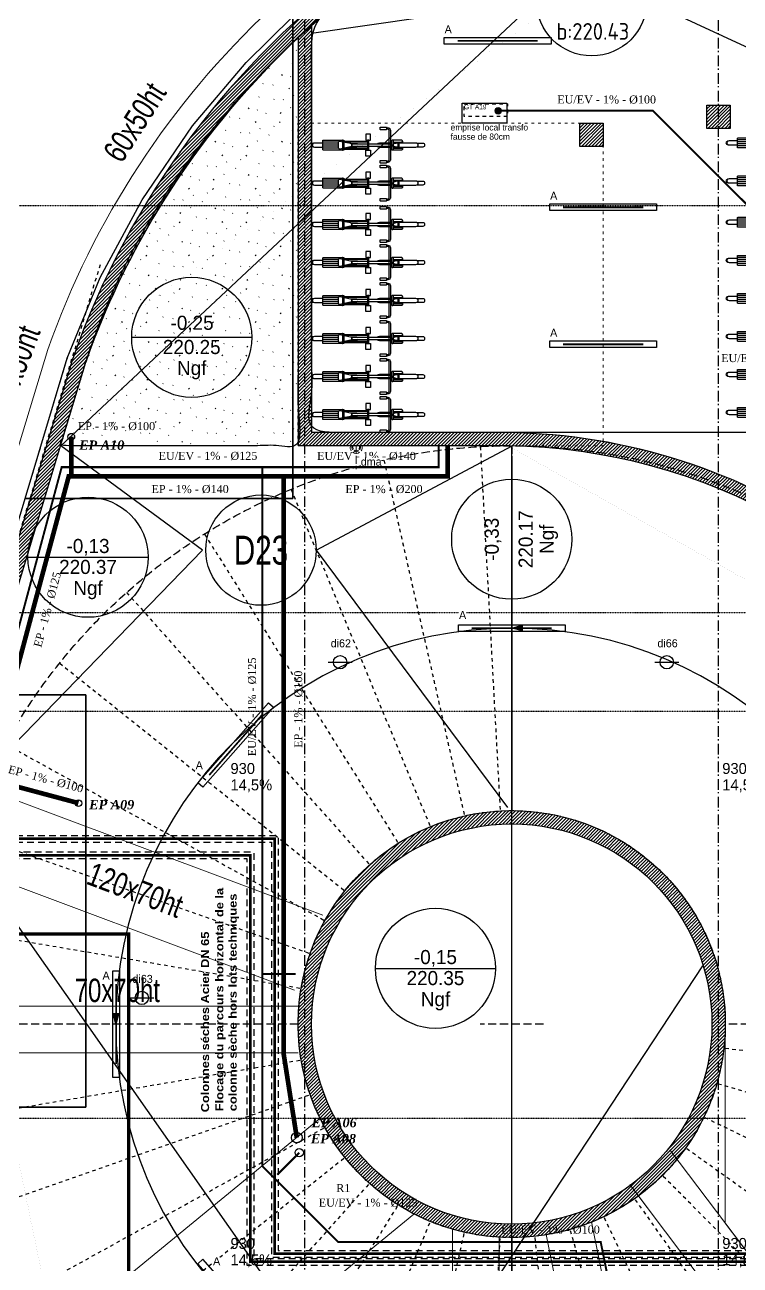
# Model space of a CAD drawing. Header units: centimetres. Extents: x -35664 to 50682, y -23001 to 23705.
# Drawn here: x 3421 to 4493, y 3314 to 5173 of the extents above; entities that cross this region are included whole.
import ezdxf
from ezdxf.enums import TextEntityAlignment as Align

# ---------------------------------------------------------------- set-up
doc = ezdxf.new("R2010")
doc.units = ezdxf.units.CM
for name, pattern in [('ACAD_ISO02W100', [15, 12, -3]), ('CACHE', [9.525, 6.35, -3.175]), ('ISO-03', [1.5, 0.6, -0.9]), ('prlm_ef', [0.165, 0.1, -0.065]), ('prlm_ep', [2.5, 1.25, -0.25, 0.25, -0.25, 0.25, -0.25]), ('prlm_eu', [2, 1.25, -0.25, 0.25, -0.25]), ('Style de ligne -1', [0.41664, 0.20828, -0.20836]), ('Style de ligne -2', [0.393701, 0.15748, -0.23622]), ('Style de ligne -6', [1.04164, 0.625, -0.20828, 0.06943, -0.13893]), ('VW-01', [0.41656, 0.20828, -0.20828]), ('VW-02', [0.69435, 0.48607, -0.20828])]:
    doc.linetypes.add(name, pattern=pattern)
for name, color, linetype, lineweight in [('01_linteaux', 252, 'Continuous', 20), ('01_poutres', 252, 'Continuous', 20), ('01_texte_repere', 252, 'Continuous', 20), ('01_vu étage courant', 252, 'Continuous', 20), ('B BATI-structure', 252, 'VW-01', 18), ('prlm-ELEC-CFO', 1, 'Continuous', 25), ('prlm-ELEC-SSI', 6, 'Continuous', 25), ('prlm-TELECOM', 3, 'Continuous', 25)]:
    doc.layers.add(name, color=color, linetype=linetype, lineweight=lineweight)
for name, color, linetype in [('01_texte', 252, 'Continuous'), ('B GÈnÈral_Hatch', 252, 'Continuous'), ('B Général', 252, 'Continuous'), ('C ANNOTATIONS-axes horizontaux', 252, 'Style de ligne -1'), ('C ANNOTATIONS-texte', 252, 'Continuous'), ('C ANNOTATIONS-textes-numérotation gaine', 252, 'ISO-03'), ('D SURFACES-shab', 252, 'Continuous'), ('prlm-BA', 252, 'Continuous'), ('prlm-EAU-EF', 161, 'Continuous'), ('prlm-EAU-EP', 141, 'Continuous'), ('prlm-EAU-EUEV', 25, 'Continuous'), ('prlm-GT', 242, 'Continuous'), ('prlm-MOD', 64, 'Continuous')]:
    doc.layers.add(name, color=color, linetype=linetype)
doc.layers.add('prlm-ZEROPLOT', color=254, linetype='Continuous', plot=False)
doc.styles.add('CEDREP', font='GILC____.TTF')
doc.styles.add('CEDTXT', font='isocp.shx')
doc.styles.add('Eurostile', font='Eurosti.TTF')
doc.styles.add('prlm-eau-ef', font='ariblk.ttf', dxfattribs={"height": 18})
doc.styles.add('prlm-eau-ep', font='timesbi.ttf', dxfattribs={"height": 18})
doc.styles.add('prlm-eau-euev', font='pala.ttf', dxfattribs={"height": 18})
doc.styles.add('prlm-elec-cfo', font='comic.ttf', dxfattribs={"height": 12})
doc.styles.add('prlm-elec-ssi', font='comic.ttf', dxfattribs={"height": 12})
pattern_1 = [(45, (0, 0), (2.4253472, -2.6458333), [])]

# ---------------------------------------------------------------- blocks, each defined once
blk = doc.blocks.new('A 90.Groupe-9-1')
at = {"layer": 'B Général', "linetype": 'VW-01', "ltscale": 25.4}
for p, q in [((4103.9, 4540.7), (4133.6, 3994.6)), ((3959.4, 4520.6), (4080.2, 3987.1)), ((3820.3, 4476.5), (4028.9, 3970.8)), ((3690.6, 4409.6), (3981, 3946.2)), ((3573.9, 4322), (3938, 3913.8)), ((3473.6, 4216.1), (3900.9, 3874.7)), ((3392.4, 4094.8), (3871, 3830)), ((3332.8, 3961.7), (3848.9, 3780.8)), ((3296.3, 3820.4), (3835.5, 3728.7)), ((5012.3, 3576.2), (4468.9, 3638.6)), ((3296.3, 3529.6), (3835.5, 3621.4)), ((4983.5, 3433.2), (4458.2, 3585.8)), ((3332.8, 3388.4), (3848.9, 3569.2)), ((4931.1, 3297), (4438.9, 3535.5)), ((3392.4, 3255.2), (3871, 3520.1)), ((4856.7, 3171.5), (4411.5, 3489.2)), ((3473.6, 3134), (3900.9, 3475.3)), ((4762.3, 3060.3), (4376.6, 3448.1)), ((3573.9, 3028), (3938, 3436.2)), ((3690.6, 2940.4), (3981, 3403.9)), ((4650.5, 2966.5), (4335.3, 3413.5)), ((4524.6, 2892.7), (4288.9, 3386.3)), ((3820.3, 2873.6), (4028.9, 3379.2)), ((4388.1, 2841.2), (4238.5, 3367.2)), ((3959.4, 2829.5), (4080.2, 3362.9)), ((4103.9, 2809.4), (4133.6, 3355.5)), ((4244.9, 2813.2), (4185.6, 3356.9))]:
    blk.add_line(p, q, dxfattribs=at)
blk = doc.blocks.new('A 90.Groupe-10-1')
at = {"layer": 'B GÈnÈral_Hatch', "linetype": 'Continuous'}
for points in [[(4166.8, 4264.3), (4151, 4268.5), (4166.8, 4272.8)], [(3562, 3690.8), (3557.5, 3675), (3553.5, 3691)], [(4739.9, 3659.2), (4744.4, 3675), (4748.4, 3659.1)], [(4135.2, 3086.1), (4151, 3081.6), (4135, 3077.6)]]:
    blk.add_hatch(color=250, dxfattribs=at).paths.add_polyline_path(points)
at = {"layer": 'B Général', "linetype": 'VW-02', "ltscale": 25.4}
for p, q in [((4151, 4542), (4151, 3995)), ((4151, 3627.5), (4151, 3722.5)), ((3831, 3675), (3284, 3675)), ((4198.4, 3675), (4103.5, 3675)), ((5017.9, 3675), (4471, 3675)), ((4151, 3355), (4151, 2808.1))]:
    blk.add_line(p, q, dxfattribs=at)
at = {"layer": 'B Général', "linetype": 'VW-01', "ltscale": 25.4}
blk.add_line((4198.2, 4544.9), (4198, 4540.7), dxfattribs=at)
at = {"layer": 'B Général', "linetype": 'Continuous', "flags": 128}
for points in [[(4166.8, 4264.3), (4151, 4268.5), (4166.8, 4272.8)], [(3562, 3690.8), (3557.5, 3675), (3553.5, 3691)], [(4739.9, 3659.2), (4744.4, 3675), (4748.4, 3659.1)], [(4135.2, 3086.1), (4151, 3081.6), (4135, 3077.6)]]:
    blk.add_lwpolyline(points, close=True, dxfattribs=at)
at = {"layer": 'B Général', "linetype": 'VW-02', "ltscale": 25.4}
for radius in [867, 320]:
    blk.add_circle((4151, 3675), radius, dxfattribs=at)
at = {"layer": 'B Général', "linetype": 'Continuous'}
for start, end in [(90, 180), (0, 90), (180, 270), (270, 360)]:
    blk.add_arc((4151, 3675), 593.5, start, end, dxfattribs=at)
at = {"layer": 'B Général'}
blk.add_blockref('A 90.Groupe-9-1', (0, 0), dxfattribs=at)
at = {"layer": 'B Général', "char_height": 16.47, "attachment_point": 1, "line_spacing_factor": 0.894142, "style": 'Eurostile'}
for insert in [(3729.5, 4066.4), (4466.4, 4066.4), (3729.5, 3354.4), (4466.4, 3354.4)]:
    blk.add_mtext('930\\P14,5%', dxfattribs=dict(at, insert=insert))
blk = doc.blocks.new('A 90.Groupe-17-1')
at = {"layer": 'B Général', "linetype": 'Continuous', "flags": 128}
for points in [[(-82.2, -2.5), (-82.5, -2.5, -0.414214), (-85, 0, -0.414214), (-82.5, 2.5), (-82.2, 2.5)], [(73.5, 2.5), (82.5, 2.5, -0.414214), (85, 0, -0.414214), (82.5, -2.5), (73.5, -2.5)]]:
    blk.add_lwpolyline(points, format="xyb", dxfattribs=at)
blk = doc.blocks.new('A 90.Groupe-18-1')
at = {"layer": 'B Général', "linetype": 'Continuous'}
for p, q in [((-44.4, 4.5), (-67.9, 4.5)), ((-44.5, 1.5), (-67.9, 1.5)), ((48.5, 3.5), (48.5, 4.5)), ((51.5, 3.5), (51.5, 6)), ((-44.5, -1.5), (-67.9, -1.5)), ((-44.4, -4.5), (-67.9, -4.5)), ((-46.3, -7.5), (-36.4, -7.5)), ((48.5, -4.5), (48.5, -3.5)), ((51.5, -6), (51.5, -3.5))]:
    blk.add_line(p, q, dxfattribs=at)
at = {"layer": 'B Général', "linetype": 'Continuous', "flags": 128}
for points in [[(29.3, 24, -0.414214), (31.3, 22), (31.3, -22, -0.414214), (29.3, -24), (27.8, -24), (27.8, -26), (29.3, -26, 0.414214), (33.3, -22), (33.3, 22, 0.414214), (29.3, 26), (27.8, 26), (27.8, 24)], [(35, 6, -0.414214), (36.5, 7.5, -0.414214), (38, 6), (38, 5.3), (38, 0), (38, -1.5), (38, -5.7), (38, -6, -0.414214), (36.5, -7.5, -0.414214), (35, -6), (35, -5.7), (35, -1.1), (35, -0.3), (35, 5.3)], [(51.5, 6, -0.414214), (50, 4.5), (48.5, 4.5), (48.5, 3.5), (51.5, 3.5), (51.5, 6)], [(51.5, -3.5), (48.5, -3.5), (48.5, -4.5), (50, -4.5, -0.414214), (51.5, -6)]]:
    blk.add_lwpolyline(points, format="xyb", close=True, dxfattribs=at)
for points in [[(-67.9, 3.5), (-79.8, 3.5, 0.414214), (-83.3, 0, 0.414214), (-79.8, -3.5), (-67.9, -3.5)], [(-24.7, 1.5), (-15.5, 1.5, 0.236068), (-17.5, 2.5), (-25.5, 2.5)], [(35, 1.5), (35, 3.5), (17.1, 3.5), (16.8, 3.5, 0.269117), (13.3, 1.5)], [(37.6, 1, 0.213163), (36.5, 1.5), (33.3, 1.5)], [(38, 4.5), (50, 4.5, 0.414214), (51.5, 6, 0.414214), (50, 7.5), (36.5, 7.5)], [(38, -3.5), (71.1, -3.5, 0.414214), (74.6, 0, 0.414214), (71.1, 3.5), (38, 3.5)], [(-24.7, -1.5), (-25.5, -2.5), (-17.5, -2.5, 0.236068), (-15.5, -1.5)], [(35, -1.5), (13.3, -1.5, 0.269117), (16.8, -3.5), (17.1, -3.5), (35, -3.5)], [(38, -4.5), (50, -4.5, -0.414214), (51.5, -6, -0.414214), (50, -7.5), (36.5, -7.5)]]:
    blk.add_lwpolyline(points, format="xyb", dxfattribs=at)
for points in [[(-37.9, 5.1), (-37.9, 6.5), (-37.9, 6.5), (-37.9, 6.6), (-37.9, 6.6), (-37.9, 6.7), (-37.9, 6.7), (-38, 6.8), (-38, 6.8), (-38, 6.9), (-38, 6.9), (-38, 7), (-38.1, 7), (-38.1, 7.1), (-38.1, 7.1), (-38.1, 7.1), (-38.2, 7.2), (-38.2, 7.2), (-38.2, 7.2), (-38.3, 7.3), (-38.3, 7.3), (-38.4, 7.3), (-38.4, 7.4), (-38.4, 7.4), (-38.5, 7.4), (-38.5, 7.4), (-38.6, 7.4), (-38.6, 7.5), (-38.7, 7.5), (-38.7, 7.5), (-38.8, 7.5), (-38.8, 7.5), (-38.9, 7.5), (-38.9, 7.5), (-66.9, 7.5), (-67, 7.5), (-67, 7.5), (-67.1, 7.5), (-67.1, 7.5), (-67.2, 7.5), (-67.2, 7.5), (-67.3, 7.4), (-67.3, 7.4), (-67.3, 7.4), (-67.4, 7.4), (-67.4, 7.4), (-67.5, 7.3), (-67.5, 7.3), (-67.6, 7.3), (-67.6, 7.2), (-67.6, 7.2), (-67.7, 7.2), (-67.7, 7.1), (-67.7, 7.1), (-67.7, 7.1), (-67.8, 7), (-67.8, 7), (-67.8, 6.9), (-67.8, 6.9), (-67.9, 6.8), (-67.9, 6.8), (-67.9, 6.7), (-67.9, 6.7), (-67.9, 6.6), (-67.9, 6.6), (-67.9, 6.5), (-67.9, 6.5), (-67.9, -6.5), (-67.9, -6.5), (-67.9, -6.6), (-67.9, -6.6), (-67.9, -6.7), (-67.9, -6.7), (-67.9, -6.8), (-67.9, -6.8), (-67.8, -6.9), (-67.8, -6.9), (-67.8, -7), (-67.8, -7), (-67.7, -7.1), (-67.7, -7.1), (-67.7, -7.1), (-67.7, -7.2), (-67.6, -7.2), (-67.6, -7.2), (-67.6, -7.3), (-67.5, -7.3), (-67.5, -7.3), (-67.4, -7.4), (-67.4, -7.4), (-67.3, -7.4), (-67.3, -7.4), (-67.3, -7.4), (-67.2, -7.5), (-67.2, -7.5), (-67.1, -7.5), (-67.1, -7.5), (-67, -7.5), (-67, -7.5), (-66.9, -7.5), (-38.9, -7.5), (-38.9, -7.5), (-38.8, -7.5), (-38.8, -7.5), (-38.7, -7.5), (-38.7, -7.5), (-38.6, -7.5), (-38.6, -7.4), (-38.5, -7.4), (-38.5, -7.4), (-38.4, -7.4), (-38.4, -7.4), (-38.4, -7.3), (-38.3, -7.3), (-38.3, -7.3), (-38.2, -7.2), (-38.2, -7.2), (-38.2, -7.2), (-38.1, -7.1), (-38.1, -7.1), (-38.1, -7.1), (-38.1, -7), (-38, -7), (-38, -6.9), (-38, -6.9), (-38, -6.8), (-38, -6.8), (-37.9, -6.7), (-37.9, -6.7), (-37.9, -6.6), (-37.9, -6.6), (-37.9, -6.5), (-37.9, -6.5), (-37.9, -5.1)], [(-37.9, -6.5), (-37.9, -6.5), (-37.9, -6.6), (-37.9, -6.6), (-37.9, -6.7), (-37.9, -6.7), (-38, -6.8), (-38, -6.8), (-38, -6.9), (-38, -6.9), (-38, -7), (-38.1, -7), (-38.1, -7.1), (-38.1, -7.1), (-38.1, -7.1), (-38.2, -7.2), (-38.2, -7.2), (-38.2, -7.2), (-38.3, -7.3), (-38.3, -7.3), (-38.4, -7.3), (-38.4, -7.4), (-38.4, -7.4), (-38.5, -7.4), (-38.5, -7.4), (-38.6, -7.4), (-38.6, -7.5), (-38.7, -7.5), (-38.7, -7.5), (-38.8, -7.5), (-38.8, -7.5), (-38.9, -7.5), (-38.9, -7.5), (-36.4, -7.5), (-36.4, 7.5), (-38.9, 7.5), (-38.9, 7.5), (-38.8, 7.5), (-38.8, 7.5), (-38.7, 7.5), (-38.7, 7.5), (-38.6, 7.5), (-38.6, 7.4), (-38.5, 7.4), (-38.5, 7.4), (-38.4, 7.4), (-38.4, 7.4), (-38.4, 7.3), (-38.3, 7.3), (-38.3, 7.3), (-38.2, 7.2), (-38.2, 7.2), (-38.2, 7.2), (-38.1, 7.1), (-38.1, 7.1), (-38.1, 7.1), (-38.1, 7), (-38, 7), (-38, 6.9), (-38, 6.9), (-38, 6.8), (-38, 6.8), (-37.9, 6.7), (-37.9, 6.7), (-37.9, 6.6), (-37.9, 6.6), (-37.9, 6.5), (-37.9, 6.5), (-37.9, 5.1), (-37.9, -5.1)], [(-1, 6), (-1, 4.4), (-26.1, 4.4), (-26.1, 4.4), (-36.4, 4.4), (-36.4, 6)], [(-24.7, 1.5), (35, 1.5), (35, -1.5), (-24.7, -1.5)], [(-1, 7.5), (1, 7.5), (1, -7.5), (-1, -7.5)], [(-1, -6), (-1, -4.4), (-26.1, -4.4), (-26.1, -4.4), (-36.4, -4.4), (-36.4, -6)]]:
    blk.add_lwpolyline(points, close=True, dxfattribs=at)
blk = doc.blocks.new('A 90.Groupe-19-1')
at = {"layer": 'B Général', "linetype": 'Continuous', "flags": 128}
for points in [[(18.8, 27, 0.414214), (17.8, 26), (17.8, 24, 0.414214), (18.8, 23), (26.8, 23, 0.414214), (27.8, 24), (27.8, 26, 0.414214), (26.8, 27)], [(-24.5, -0.8), (-24.5, 0.8, 0.374346), (-26.2, 2.7), (-42.5, 6, 0.414214), (-44.5, 4), (-44.5, -4, 0.414214), (-42.5, -6), (-26.2, -2.7, 0.374346)], [(18.8, -23, 0.414214), (17.8, -24), (17.8, -26, 0.414214), (18.8, -27), (26.8, -27, 0.414214), (27.8, -26), (27.8, -24, 0.414214), (26.8, -23)]]:
    blk.add_lwpolyline(points, format="xyb", close=True, dxfattribs=at)
for points in [[(3.5, 16.5), (-3.5, 16.5), (-3.5, 7.5), (3.5, 7.5)], [(3.5, -16.5), (-3.5, -16.5), (-3.5, -7.5), (3.5, -7.5)]]:
    blk.add_lwpolyline(points, close=True, dxfattribs=at)
blk.add_lwpolyline([(45, -3, -0.059975), (42.9, -2.7, -0.041981), (39.9, -2.1), (39.9, -2.1, -0.084039), (37.4, -0.9), (37.4, -0.9), (37.4, -0.9, -0.240474), (37, 0), (37, 0), (37, 0, -0.240474), (37.4, 0.9), (37.4, 0.9), (37.4, 0.9, -0.084039), (39.9, 2.1), (39.9, 2.1, -0.041981), (42.9, 2.7, -0.059975), (45, 3)], format="xyb", dxfattribs=at)
blk = doc.blocks.new('A 90.Velo 01p')
at = {"layer": 'B Général', "linetype": 'Continuous', "flags": 128}
blk.add_lwpolyline([(45, 3), (45, -3, 0.333333)], format="xyb", close=True, dxfattribs=at)
at = {"layer": 'B Général'}
for name in ['A 90.Groupe-18-1', 'A 90.Groupe-19-1', 'A 90.Groupe-17-1']:
    blk.add_blockref(name, (0, 0), dxfattribs=at)
blk = doc.blocks.new('A 90.Groupe-20-1')
at = {"layer": 'B Général', "xscale": -1, "rotation": 180.005734279773}
for p in [(3935.8, 4992.7), (3935.8, 4935.7), (3935.8, 4873.7), (3935.8, 4816.7), (3935.8, 4759.7), (3935.8, 4702.7), (3935.8, 4645.7), (3935.8, 4588.7)]:
    blk.add_blockref('A 90.Velo 01p', p, dxfattribs=at)
blk = doc.blocks.new('A 90.Groupe-21-1')
at = {"layer": 'B Général', "xscale": -1, "rotation": 180.005734279773}
for p in [(4557, 4995.9), (4557, 4938.9), (4557, 4876.9), (4557, 4819.9), (4557, 4762.9), (4557, 4705.9), (4557, 4648.9), (4557, 4591.9)]:
    blk.add_blockref('A 90.Velo 01p', p, dxfattribs=at)
blk = doc.blocks.new('A 90.Groupe-35-1')
at = {"layer": 'B Général', "linetype": 'VW-01', "ltscale": 25.4, "flags": 128}
blk.add_lwpolyline([(4079.5, 5054.7), (4144.7, 5054.7), (4144.7, 5035.7), (4079.5, 5035.7)], close=True, dxfattribs=at)
at = {"layer": 'C ANNOTATIONS-textes-numérotation gaine', "insert": (4079.5, 5053.4), "char_height": 7.06, "width": 65.22, "attachment_point": 1, "line_spacing_factor": 0.894142, "style": 'Eurostile'}
blk.add_mtext('GT A19', dxfattribs=at)
blk = doc.blocks.new('xi.ep')
at = {"layer": 'prlm-EAU-EP', "color": 0, "linetype": 'ByBlock', "lineweight": -2}
blk.add_circle((0, 0), 5, dxfattribs=at)
blk = doc.blocks.new('xi.DI')
at = {"layer": 'prlm-ELEC-SSI', "color": 0, "linetype": 'ByBlock', "lineweight": -2, "flags": 128}
blk.add_lwpolyline([(-18, 0), (18, 0)], dxfattribs=at)
at = {"layer": 'prlm-ELEC-SSI', "color": 0, "linetype": 'ByBlock', "lineweight": -2}
blk.add_circle((0, 0), 10, dxfattribs=at)
blk = doc.blocks.new('xi.dma')
at = {"layer": 'prlm-ELEC-CFO', "color": 0, "linetype": 'ACAD_ISO02W100', "lineweight": 5, "flags": 128}
for points in [[(0, 0), (0, 35)], [(-20, 0), (20, 0)]]:
    blk.add_lwpolyline(points, dxfattribs=at)
at = {"layer": 'prlm-ELEC-CFO', "color": 0, "linetype": 'ByBlock', "lineweight": 5}
for radius, start, end in [(9, 145, 191.803), (6.5, 145, 199.0387), (9, 55, 125), (5, 145, 207.3745), (6.5, 55, 125), (5, 55, 125), (5, 332.6255, 35), (6.5, 340.9613, 35), (9, 348.197, 35)]:
    blk.add_arc((0, 2.4), radius, start, end, dxfattribs=at)
blk = doc.blocks.new('xi.lumA')
at = {"layer": 'prlm-ELEC-CFO', "color": 0, "linetype": 'ByBlock', "lineweight": -2, "ltscale": 50}
blk.add_lwpolyline([(-80, -5), (-80, 5), (80, 5), (80, -5)], close=True, dxfattribs=at)
at = {"layer": 'prlm-ELEC-CFO', "color": 0, "linetype": 'ByBlock', "lineweight": 5, "ltscale": 50, "const_width": 2.6}
blk.add_lwpolyline([(-60, 0), (60, 0), (60, 0)], dxfattribs=at)
blk = doc.blocks.new('xi.eu')
at = {"layer": 'prlm-EAU-EUEV', "linetype": 'ByBlock', "lineweight": -2}
h = blk.add_hatch(color=0, dxfattribs=at)
edge = h.paths.add_edge_path()
edge.add_arc((0, 0), 5, 0, 360)
at = {"layer": 'prlm-EAU-EUEV', "color": 0, "linetype": 'ByBlock', "lineweight": 5}
blk.add_circle((0, 0), 5, dxfattribs=at)
blk = doc.blocks.new('A 90.A$C29DF6A38')
at = {"layer": '01_linteaux', "color": 0, "ltscale": 3}
for points in [[(-684, 15.6), (-683.6, -531.4)], [(-457.3, -1679.9), (-564.7, -1148)], [(-772.6, -1710.2), (-772.6, -1159)], [(-702.6, -1714.5), (-702.6, -1170.8)], [(-524.5, -1700.7), (-632.2, -1167)]]:
    blk.add_lwpolyline(points, dxfattribs=at)
blk.add_lwpolyline([(-364, -851.3), (-364, -1149.8), (-284.5, -1255), (96.2, -1255, -0.002493), (96.2, -1255, 1.802774)], format="xyb", dxfattribs=at)
at = {"layer": '01_poutres', "color": 0}
for points in [[(-1004, 627, -0.170773), (-256.9, 955.3, -0.170773)], [(-1597.3, -559.5), (-1379.3, 159.8, -0.120091), (-1045, 670.8, -0.120091)], [(-1539.8, -576.9), (-1322.3, 141, -0.119809), (-1004, 627, -0.119809)]]:
    blk.add_lwpolyline(points, format="xyb", dxfattribs=at)
at = {"layer": '01_poutres', "color": 0, "ltscale": 3}
for points in [[(-967.2, -688), (-1516.9, -482.3)], [(-1009.3, -800.4), (-1546, -599.5)], [(-1004, -824.7), (-1574.6, -824.7)], [(-1004, -894.7), (-1571.8, -894.7)], [(-971.6, -993), (-1403.9, -1348)], [(-447.2, -1039.9), (-100.6, -1498.1)], [(-507, -1091.8), (-163.3, -1547.9)], [(-830.7, -1136.1), (-1276.9, -1502.6)]]:
    blk.add_lwpolyline(points, dxfattribs=at)
for centre, radius, start, end in [((-683.4, -823.4), 951.3, 163.9406, 268.1773), ((-683.4, -823.4), 891.3, 163.9406, 268.1773), ((-682, -826.1), 948.7, 268.09, 343.34), ((-682, -826.1), 888.7, 268.09, 340.5629)]:
    blk.add_arc(centre, radius, start, end, dxfattribs=at)
at = {"layer": '01_texte', "color": 0}
for p, q in [((-1253.5, 178.1), (-1073.5, 178.1)), ((-1408.9, -151.6), (-1228.9, -151.6)), ((-888.3, -767.8), (-708.3, -767.8))]:
    blk.add_line(p, q, dxfattribs=at)
for points in [[(-646.8, 682.6), (-1360.3, 15)], [(-984, 634.2), (-646.8, 682.6)], [(-481.5, 682.6), (165, 383)], [(-1147.3, -140.9), (-1359.7, 15.6)], [(-977, -140.9), (-683.5, 15.4)], [(-1147.3, -140.9), (-1526, -531.4)], [(-977, -140.9), (-690.4, -526.9)], [(-1532.1, -551.4), (-959.7, -1367.3)], [(-794.4, -1367.3), (-397.7, -763.8)]]:
    blk.add_lwpolyline(points, dxfattribs=at)
for centre, radius in [((-564.2, 682.6), 82.7), ((-1163.5, 178.1), 90), ((-684, -124.6), 90), ((-1318.9, -151.6), 90), ((-1059.7, -140.9), 82.7), ((-798.3, -767.8), 90)]:
    blk.add_circle(centre, radius, dxfattribs=at)
at = {"layer": '01_vu étage courant', "color": 0, "linetype": 'CACHE'}
blk.add_line((-1414.1, -67), (-1349.9, 146.9), dxfattribs=at)
at = {"layer": '01_vu étage courant', "color": 0}
blk.add_line((-1349.9, 146.9), (-1349.9, 147.1), dxfattribs=at)
at = {"layer": '01_texte', "color": 0}
for s, height, style, p in [('b:220.43', 25, 'CEDTXT', (-562.5, 636.7)), ('D23', 43.2, 'CEDREP', (-1059.7, -140.9))]:
    blk.add_text(s, height=height, dxfattribs=dict(at, style=style)).set_placement(p, align=Align.MIDDLE_CENTER)
at = {"layer": '01_texte', "color": 0, "char_height": 21.15, "attachment_point": 2, "line_spacing_factor": 0.895453, "style": 'Eurostile'}
for s, insert, rotation in [('-0,25', (-1163, 210.5), 0), ('220.25\\PNgf', (-1163.5, 174.2), 0), ('220.17\\PNgf', (-673.7, -124.6), 90), ('-0,33', (-724.6, -124.6), 90), ('-0,13', (-1318.9, -124.1), 0), ('220.37\\PNgf', (-1318.9, -155.5), 0), ('-0,15', (-798.3, -740.3), 0), ('220.35\\PNgf', (-798.3, -771.8), 0)]:
    blk.add_mtext(s, dxfattribs=dict(at, insert=insert, rotation=rotation))
at = {"layer": '01_texte_repere', "color": 0, "char_height": 35, "width": 164.804, "attachment_point": 8, "style": 'CEDREP'}
for s, insert, rotation in [('60x50ht ', (-1233.9, 491.1), 57.5491), ('60x50ht ', (-1411.8, 127), 69.2328), ('120x70ht ', (-1254.5, -667.1), 339.3145)]:
    blk.add_mtext(s, dxfattribs=dict(at, insert=insert, rotation=rotation))
at = {"layer": '01_texte_repere', "color": 0, "insert": (-1275, -818.8), "char_height": 35, "width": 164.804, "attachment_point": 8, "style": 'CEDREP'}
blk.add_mtext('70x70ht ', dxfattribs=at)

msp = doc.modelspace()

# ---------------------------------------------------------------- hatches: boundary and pattern name
at = {"layer": 'B GÈnÈral_Hatch', "linetype": 'Continuous'}
h = msp.add_hatch(dxfattribs=at)
h.set_pattern_fill('50_BETON', color=256, style=0, pattern_type=2)
h.set_pattern_definition(pattern_1)
edge = h.paths.add_edge_path()
edge.add_arc((4667.759, 4260.406), 1224.726, 92.004638, 160.589767)
edge.add_line((3512.643, 4667.419), (3493.629, 4673.64))
edge.add_arc((4667.759, 4260.406), 1244.726, 91.990923, 160.61055, ccw=False)
edge.add_line((4624.516, 5504.381), (4624.918, 5484.383))
h = msp.add_hatch(dxfattribs=at)
h.set_pattern_fill('50_BETON', color=256, style=0, pattern_type=2)
h.set_pattern_definition(pattern_1)
h.paths.add_polyline_path([(3830.951, 4541.715), (3850.951, 4561.715), (3850.951, 5172.973), (3830.951, 5154.669)])
h = msp.add_hatch(dxfattribs=at)
h.set_pattern_fill('H_SABLE', color=256, scale=0.393701, style=0, pattern_type=2)
h.set_pattern_definition([(45, (3682.534, 4640.18), (50, -50), [0.707, -70.0036]), (45, (3673.686, 4617.2), (50, -50), [0.707, -70.0036]), (45, (3694.406, 4620.46), (50, -50), [0.707, -70.0036]), (45, (3643.03, 4632.32), (50, -50), [0.707, -70.0036]), (45, (3658.204, 4610.26), (50, -50), [0.707, -70.0036]), (45, (3669.65, 4598.415), (50, -50), [0.707, -70.0036]), (45, (3686.8, 4607.42), (50, -50), [0.707, -70.0036]), (45, (3671.94, 4664.406), (50, -50), [0.707, -70.0036]), (45, (3702.775, 4626.235), (50, -50), [1.768, -68.943]), (45, (3669.52, 4644.91), (50, -50), [0.707, -70.0036]), (45, (3644.52, 4610.78), (50, -50), [0.707, -70.0036]), (45, (3656.37, 4647.07), (50, -50), [1.768, -68.943]), (45, (3678, 4584.564), (50, -50), [0.707, -70.0036]), (45, (3666.66, 4626.866), (50, -50), [1.768, -68.943]), (45, (3654.01, 4590.11), (50, -50), [1.768, -68.943])])
h.paths.add_polyline_path([(3830.951, 5154.669), (3775.607, 5099.659), (3724.708, 5042.965), (3678.253, 4984.586), (3636.242, 4924.522), (3598.676, 4862.773), (3565.554, 4799.34), (3536.876, 4734.222), (3512.643, 4667.419), (3474.689, 4541.982), (3830.951, 4541.982)])
h = msp.add_hatch(dxfattribs=at)
h.set_pattern_fill('50_BETON', color=256, style=0, pattern_type=2)
h.set_pattern_definition(pattern_1)
h.paths.add_polyline_path([(4443.448, 5052.713), (4478.448, 5052.713), (4478.448, 5017.713), (4443.448, 5017.713)])
h = msp.add_hatch(dxfattribs=at)
h.set_pattern_fill('50_BETON', color=256, style=0, pattern_type=2)
h.set_pattern_definition(pattern_1)
h.paths.add_polyline_path([(4252.999, 5025.715), (4287.999, 5025.715), (4287.999, 4990.715), (4252.999, 4990.715)])
h = msp.add_hatch(dxfattribs=at)
h.set_pattern_fill('50_BETON', color=256, style=0, pattern_type=2)
h.set_pattern_definition(pattern_1)
h.paths.add_polyline_path([(3286.945, 3990.543), (3306.004, 3984.474), (3512.643, 4667.419), (3493.629, 4673.64)])
h = msp.add_hatch(dxfattribs=at)
h.set_pattern_fill('50_BETON', color=256, style=0, pattern_type=2)
h.set_pattern_definition(pattern_1)
h.paths.add_polyline_path([(3850.951, 4561.715), (3830.951, 4541.715), (4146.175, 4541.715), (4146.175, 4561.715)])
h = msp.add_hatch(dxfattribs=at)
h.set_pattern_fill('50_BETON', color=256, style=0, pattern_type=2)
h.set_pattern_definition(pattern_1)
edge = h.paths.add_edge_path()
edge.add_arc((4134.467, 3676.22), 865.495, 31.963058, 89.233818, ccw=False)
edge.add_line((4868.744, 4134.389), (4881.036, 4152.389))
edge.add_arc((4134.467, 3676.22), 885.495, 32.530157, 89.233818)
edge.add_line((4146.308, 4561.636), (4146.04, 4541.638))
h = msp.add_hatch(dxfattribs=at)
h.set_pattern_fill('50_BETON', color=256, style=0, pattern_type=2)
h.set_pattern_definition(pattern_1)
edge = h.paths.add_edge_path()
edge.add_line((5019.962, 3428.339), (4999.962, 3431.428))
edge.add_arc((4150.95, 3701.724), 891, 282.059505, 342.340299, ccw=False)
edge.add_line((4337.105, 2830.388), (4337.105, 2830.388))
edge.add_arc((4150.95, 3701.724), 891, 221.77871, 282.059505, ccw=False)
edge.add_line((3486.511, 3108.091), (3486.511, 3108.091))
edge.add_arc((4150.95, 3701.724), 891, 161.497915, 221.77871, ccw=False)
edge.add_line((3306.004, 3984.474), (3306.004, 3984.474))
edge.add_line((3306.004, 3984.474), (3286.945, 3990.543))
edge.add_arc((4150.95, 3701.724), 911, 161.516326, 221.85647)
edge.add_arc((4150.95, 3701.724), 911, 221.85647, 282.196613)
edge.add_arc((4150.95, 3701.724), 911, 282.196613, 342.536757)
h = msp.add_hatch(dxfattribs=at)
h.set_pattern_fill('50_BETON', color=256, style=0, pattern_type=2)
h.set_pattern_definition(pattern_1)
edge = h.paths.add_edge_path()
edge.add_arc((4150.95, 3675.028), 320, 90, 180)
edge.add_arc((4150.95, 3675.028), 320, 180, 270)
edge.add_arc((4150.95, 3675.028), 320, 270, 360)
edge.add_arc((4150.95, 3675.028), 320, 0, 90)
edge = h.paths.add_edge_path()
edge.add_arc((4150.95, 3675.028), 300, 90, 180)
edge.add_arc((4150.95, 3675.028), 300, 180, 270)
edge.add_arc((4150.95, 3675.028), 300, 270, 360)
edge.add_arc((4150.95, 3675.028), 300, 0, 90)

# ---------------------------------------------------------------- linework, layer by layer
at = {"layer": 'B BATI-structure'}
for p, q in [((4387.769, 3486.51), (4734.354, 3028.33)), ((4327.995, 3434.625), (4671.624, 2978.529))]:
    msp.add_line(p, q, dxfattribs=at)
at = {"layer": 'B Général', "linetype": 'Style de ligne -6', "ltscale": 25.4}
for p, q in [((3840.951, 3286.065), (3840.951, 5821.065)), ((3840.951, 3286.065), (3840.951, 5821.065)), ((4460.948, 3285.43), (4460.948, 5820.43)), ((4460.948, 3285.43), (4460.948, 5820.43))]:
    msp.add_line(p, q, dxfattribs=at)
at = {"layer": 'B Général', "linetype": 'Continuous', "lineweight": 18}
for p, q in [((3850.951, 5172.973), (3850.951, 4561.715)), ((3830.951, 5154.669), (3830.951, 4541.715)), ((3286.945, 3990.543), (3493.629, 4673.64)), ((3306.004, 3984.474), (3512.643, 4667.419)), ((4146.175, 4561.715), (3850.951, 4561.715)), ((4146.175, 4541.715), (3830.951, 4541.715))]:
    msp.add_line(p, q, dxfattribs=at)
at = {"layer": 'B Général', "linetype": 'Continuous'}
for p, q in [((3850.951, 5172.973), (3850.951, 4561.715)), ((3830.951, 5154.669), (3830.951, 4541.715)), ((3286.945, 3990.543), (3493.629, 4673.64)), ((3306.004, 3984.474), (3512.643, 4667.419)), ((4146.175, 4561.715), (3850.951, 4561.715)), ((4146.175, 4541.715), (3830.951, 4541.715)), ((4150.95, 3675.028), (4150.95, 4540.528)), ((4150.95, 4526.389), (4150.95, 3995.028)), ((4150.95, 2810.724), (4150.95, 3676.224)), ((4150.95, 3355.028), (4150.95, 2810.724))]:
    msp.add_line(p, q, dxfattribs=at)
at = {"layer": 'B Général', "linetype": 'VW-01', "ltscale": 25.4}
msp.add_line((3534.106, 4813.388), (2860.209, 2568.403), dxfattribs=at)
at = {"layer": 'B Général', "linetype": 'Continuous', "flags": 128}
for points in [[(4443.448, 5052.713), (4478.448, 5052.713), (4478.448, 5017.713), (4443.448, 5017.713)], [(4252.999, 5025.715), (4287.999, 5025.715), (4287.999, 4990.715), (4252.999, 4990.715)]]:
    msp.add_lwpolyline(points, close=True, dxfattribs=at)
at = {"layer": 'B Général', "linetype": 'Style de ligne -2', "lineweight": 18, "ltscale": 25.4, "flags": 128}
msp.add_lwpolyline([(3830.648, 5025.715), (4287.999, 5025.715), (4287.999, 4541.715), (3830.648, 4541.715)], close=True, dxfattribs=at)
at = {"layer": 'B Général', "linetype": 'Continuous', "lineweight": 18}
for radius in [320, 300]:
    msp.add_circle((4150.95, 3675.028), radius, dxfattribs=at)
at = {"layer": 'B Général', "linetype": 'Continuous'}
for radius in [320, 300]:
    msp.add_circle((4150.95, 3675.028), radius, dxfattribs=at)
at = {"layer": 'B Général', "linetype": 'Continuous', "lineweight": 18}
for centre, radius, start, end in [((4667.759, 4260.406), 1244.726, 91.990923, 160.61055), ((4667.759, 4260.406), 1224.726, 92.004638, 160.589767), ((4134.467, 3676.22), 885.495, 32.530157, 89.233818), ((4134.467, 3676.22), 865.495, 31.963058, 89.233818), ((4150.95, 3701.724), 911, 161.516326, 342.536757), ((4150.95, 3701.724), 891, 161.497915, 342.340299)]:
    msp.add_arc(centre, radius, start, end, dxfattribs=at)
at = {"layer": 'B Général', "linetype": 'Continuous'}
for centre, radius, start, end in [((4667.759, 4260.406), 1244.726, 91.990923, 160.61055), ((4667.759, 4260.406), 1224.726, 133.099066, 160.589767), ((4134.467, 3676.22), 885.495, 55.031702, 89.233818), ((4134.467, 3676.22), 865.495, 31.963058, 89.233818), ((4150.95, 3701.724), 911, 161.516326, 247.820994), ((4150.95, 3701.724), 891, 161.497915, 342.340299), ((4150.95, 3701.724), 911, 248.903588, 342.536757)]:
    msp.add_arc(centre, radius, start, end, dxfattribs=at)
msp.add_open_spline([(3830.951, 5154.669), (3600.687, 4938), (3512.643, 4667.419), (3493.666, 4604.7), (3474.689, 4541.982), (3652.82, 4541.982), (3830.951, 4541.982), (3830.951, 4848.325), (3830.951, 5154.669)], degree=2, knots=[0, 0, 0, 1, 1, 2, 2, 3, 3, 4, 4, 4], dxfattribs=at)
at = {"layer": 'B Général', "linetype": 'Continuous', "lineweight": 20}
msp.add_open_spline([(4999.96, 3371.416), (4568.174, 2601.786), (3823.047, 2851.783), (3823.047, 2722.093), (3823.047, 2592.403), (4411.503, 2592.403), (4999.96, 2592.403), (4999.96, 2981.91), (4999.96, 3371.416)], degree=2, knots=[0, 0, 0, 1, 1, 2, 2, 3, 3, 4, 4, 4], dxfattribs=at)
at = {"layer": 'C ANNOTATIONS-axes horizontaux'}
for p, q in [((12370.813, 4901.389), (2960.813, 4901.389)), ((12370.813, 4901.389), (2960.813, 4901.389)), ((12370.813, 4291.389), (2960.813, 4291.389)), ((12370.813, 4291.389), (2960.813, 4291.389)), ((12370.813, 4143.389), (2960.813, 4143.389)), ((12370.813, 4143.389), (2960.813, 4143.389)), ((12370.813, 3533.389), (2960.813, 3533.389)), ((12370.813, 3533.389), (2960.813, 3533.389))]:
    msp.add_line(p, q, dxfattribs=at)
at = {"layer": 'D SURFACES-shab', "linetype": 'Continuous'}
msp.add_open_spline([(4558.058, 5320.454), (4558.058, 5400.332), (4558.058, 5480.209), (4141.998, 5434.851), (3850.951, 5172.965), (3850.951, 4867.473), (3850.951, 4561.982), (4246.458, 4561.982), (4641.965, 4561.982), (4641.965, 4735.685), (4641.965, 4909.389), (4820.965, 4909.389), (4999.965, 4909.389), (4999.965, 5114.921), (4999.965, 5320.454), (4779.011, 5320.454), (4558.058, 5320.454)], degree=2, knots=[0, 0, 0, 1, 1, 2, 2, 3, 3, 4, 4, 5, 5, 6, 6, 7, 7, 8, 8, 8], dxfattribs=at)
at = {"layer": 'prlm-EAU-EP', "linetype": 'prlm_ep', "ltscale": 20, "const_width": 7, "flags": 128}
for points in [[(3491, 4555.5), (3491, 4496.082)], [(4314.388, 2838.637), (4306.289, 2868.862), (4306.289, 2868.862), (4248.008, 2853.246), (4030.886, 2853.246), (3822.864, 2908.985), (3639.505, 3014.848), (3469.657, 3184.695), (3346.63, 3397.785), (3298.711, 3576.62), (3298.711, 3792.763), (3487.165, 4496.082), (4055.086, 4496.082), (4055.086, 4541.982)], [(3828.87, 3504.852), (3809.342, 3629.448), (3809.342, 4496.082)], [(3501.67, 4006.278), (3365.685, 4042.715)]]:
    msp.add_lwpolyline(points, dxfattribs=at)
at = {"layer": 'prlm-EAU-EP'}
msp.add_circle((3828.87, 3504.852), 8, dxfattribs=at)
at = {"layer": 'prlm-EAU-EUEV', "linetype": 'prlm_eu', "ltscale": 50, "const_width": 3, "flags": 128}
for points in [[(3827.39, 3750.179), (3777.358, 3750.179)], [(3832.606, 3482.286), (3799.544, 3449.224)]]:
    msp.add_lwpolyline(points, dxfattribs=at)
at = {"layer": 'prlm-EAU-EUEV'}
msp.add_circle((3832.606, 3482.286), 6.25, dxfattribs=at)
at = {"layer": 'prlm-GT'}
msp.add_lwpolyline([(4076.505, 5055.692), (4143.725, 5055.692), (4143.725, 5025.715), (4076.505, 5025.715)], close=True, dxfattribs=at)
at = {"layer": 'prlm-ZEROPLOT', "ltscale": 25}
msp.add_lwpolyline([(2853.201, 2568.403), (3148.106, 3550.389), (3512.92, 3550.389), (3512.92, 4168.613), (3333.483, 4168.389), (3421.864, 4462.818), (3822.881, 4462.784), (3822.942, 5185.388), (3899.628, 5249.209), (4011.142, 5326.632), (4142.814, 5397.624), (4222.022, 5430.969), (4330.111, 5466.386), (4438.769, 5491.378), (4557.235, 5507.733), (4624.225, 5512.376), (5209.041, 5512.376), (5209.042, 4917.389), (6215.888, 4917.389)], dxfattribs=at)
at = {"layer": 'prlm-ZEROPLOT'}
for points in [[(3421.864, 4462.818), (3485.04, 4673.28), (3534.377, 4794.014), (3596.961, 4910.551), (3672.801, 5021.563), (3753.074, 5116.359), (3822.942, 5185.388), (3822.881, 4462.784)], [(3147.972, 3550.389), (3333.483, 4168.389), (3512.92, 4168.613), (3512.92, 3550.389)]]:
    msp.add_lwpolyline(points, close=True, dxfattribs=at)

# ---------------------------------------------------------------- block references
at = {"layer": 'B Général'}
for name in ['A 90.Groupe-21-1', 'A 90.Groupe-20-1', 'A 90.Groupe-10-1']:
    msp.add_blockref(name, (0, 0), dxfattribs=at)
at = {"layer": 'C ANNOTATIONS-textes-numérotation gaine'}
msp.add_blockref('A 90.Groupe-35-1', (0, 0), dxfattribs=at)
at = {"layer": 'prlm-EAU-EP'}
for p in [(3491, 4555.5), (3501.67, 4006.278)]:
    msp.add_blockref('xi.ep', p, dxfattribs=at)
at = {"layer": 'prlm-EAU-EUEV', "xscale": -1, "rotation": 90}
msp.add_blockref('xi.eu', (4130.552, 5044.068), dxfattribs=at)
at = {"layer": 'prlm-ELEC-SSI', "rotation": 0.001060557933219683}
for p in [(3893.717, 4217.426), (4383.304, 4217.426), (3596.701, 3714.302)]:
    msp.add_blockref('xi.DI', p, dxfattribs=at)

# ---------------------------------------------------------------- texts
at = {"layer": 'C ANNOTATIONS-texte', "char_height": 9.412, "width": 193.67543, "attachment_point": 1, "line_spacing_factor": 0.894142, "style": 'Eurostile'}
for s, insert in [('emprise local transfo', (4059.324, 5023.979)), ('fausse de 80cm', (4059.324, 5010.009))]:
    msp.add_mtext(s, dxfattribs=dict(at, insert=insert))
at = {"layer": 'prlm-EAU-EF', "color": 1, "linetype": 'prlm_ef', "ltscale": 100, "insert": (3685.433, 3542.809), "char_height": 12, "width": 543.68527, "attachment_point": 1, "rotation": 90, "style": 'prlm-eau-ef'}
msp.add_mtext('Colonnes séches Acier DN 65', dxfattribs=at)
at = {"layer": 'prlm-EAU-EP', "attachment_point": 1}
for s, insert, char_height, width, style in [('EP - 1% - %%C100', (3500.819, 4577.437), 12, 151.08592, 'prlm-eau-euev'), ('EP A10', (3502.716, 4549.921), 14, 86.19473, 'prlm-eau-ep'), ('EP - 1% - %%C140', (3611.127, 4483.064), 12, 151.08592, 'prlm-eau-euev'), ('EP - 1% - %%C200', (3901.658, 4483.064), 12, 151.08592, 'prlm-eau-euev'), ('EP A09', (3517.722, 4010.979), 14, 86.19473, 'prlm-eau-ep'), ('EP A06', (3851.013, 3534.429), 14, 86.19473, 'prlm-eau-ep'), ('EP A08', (3849.889, 3510.221), 14, 86.19473, 'prlm-eau-ep')]:
    msp.add_mtext(s, dxfattribs=dict(at, insert=insert, char_height=char_height, width=width, style=style))
at = {"layer": 'prlm-EAU-EP', "char_height": 12, "width": 151.08592, "attachment_point": 1, "style": 'prlm-eau-euev'}
for s, insert, rotation in [('EP - 1% - %%C125', (3434.276, 4242.099), 75), ('EP - 1% - %%C160', (3824.951, 4089.127), 90), ('EP - 1% - %%C100', (3398.519, 4063.266), 345)]:
    msp.add_mtext(s, dxfattribs=dict(at, insert=insert, rotation=rotation))
at = {"layer": 'prlm-EAU-EUEV', "char_height": 12, "width": 190.75651, "attachment_point": 1, "style": 'prlm-eau-euev'}
for s, insert in [('EU/EV - 1% - %%C100', (4219.193, 5067.04)), ('EU/EV - 1% - %%C125', (4464.757, 4679.345)), ('EU/EV - 1% - %%C125', (3621.797, 4532.837)), ('EU/EV - 1% - %%C140', (3859.304, 4532.737)), ('R1', (3887.997, 3435.293)), ('EU/EV - 1% - %%C125', (3861.777, 3413.417)), ('EU/EV - 1% - %%C100', (4134.908, 3372.978))]:
    msp.add_mtext(s, dxfattribs=dict(at, insert=insert))
at = {"layer": 'prlm-EAU-EUEV', "insert": (3755.725, 4076.497), "char_height": 12, "width": 190.75651, "attachment_point": 1, "rotation": 90, "style": 'prlm-eau-euev'}
msp.add_mtext('EU/EV - 1% - %%C125', dxfattribs=at)
at = {"layer": 'prlm-MOD', "linetype": 'prlm_ef', "ltscale": 100, "insert": (3706.852, 3544.422), "char_height": 12, "width": 345.10908, "attachment_point": 1, "rotation": 90, "style": 'prlm-eau-ef'}
msp.add_mtext('Flocage du parcours horizontal de la colonne sèche hors lots techniques', dxfattribs=at)

# ---------------------------------------------------------------- next in the draw order: texts
at = {"layer": 'prlm-ELEC-CFO', "lineweight": 20, "char_height": 12, "attachment_point": 2, "line_spacing_factor": 0.8, "style": 'prlm-elec-cfo', "bg_fill": 3, "box_fill_scale": 0.95, "bg_fill_color": 256, "bg_fill_transparency": 0}
for s, insert in [('A', (4055.778, 5172.218)), ('A', (4213.849, 4922.785)), ('A', (4213.849, 4717.422)), ('dma', (3940.394, 4524.096)), ('A', (4077.368, 4294.231)), ('A', (3682.711, 4069.09)), ('A', (3543.158, 3753.788)), ('A', (3708.795, 3325.609))]:
    msp.add_mtext(s, dxfattribs=dict(at, insert=insert))
at = {"layer": 'prlm-ELEC-SSI', "lineweight": 20, "char_height": 12, "attachment_point": 2, "rotation": 0.001061, "line_spacing_factor": 0.8, "style": 'prlm-elec-ssi', "bg_fill": 3, "box_fill_scale": 0.95, "bg_fill_color": 256, "bg_fill_transparency": 0}
for s, insert in [('{di62}', (3894.866, 4251.87)), ('{di66}', (4384.454, 4251.87)), ('{di63}', (3597.85, 3748.746))]:
    msp.add_mtext(s, dxfattribs=dict(at, insert=insert))

# ---------------------------------------------------------------- next in the draw order: linework, layer by layer
at = {"layer": 'prlm-EAU-EF', "linetype": 'prlm_ef', "ltscale": 100, "const_width": 4, "flags": 128}
for points in [[(3303.669, 3952.848), (3795.765, 3952.848), (3795.765, 3330.818), (4908.245, 3330.818), (4908.245, 3484.56), (4987.9, 3484.56)], [(3296.342, 3928.117), (3759.263, 3928.117), (3759.263, 3318.853), (4924.876, 3318.853), (4924.876, 3473.446), (4987.842, 3473.446)]]:
    msp.add_lwpolyline(points, dxfattribs=at)
at = {"layer": 'prlm-EAU-EUEV', "linetype": 'prlm_eu', "ltscale": 50, "const_width": 3, "flags": 128}
for points in [[(4130.552, 5044.068), (4362.655, 5044.068), (4627.965, 4778.759)], [(4305.104, 3245.099), (4284.257, 3348.395), (3890.787, 3348.395), (3777.267, 3461.915), (3777.358, 3519.062), (3777.358, 4509.865), (4041.304, 4509.865), (4041.304, 4541.982)]]:
    msp.add_lwpolyline(points, dxfattribs=at)
at = {"layer": 'prlm-EAU-EUEV', "linetype": 'prlm_eu', "ltscale": 50, "flags": 128}
msp.add_lwpolyline([(4639.342, 2932.744, 3, 3, 0), (4614.499, 2970.501, 3, 3, 0), (4506.797, 2908.319, 3, 3, 0), (4249.823, 2839.463, 3, 3, 0), (4029.072, 2839.463, 3, 3, 0), (3817.544, 2896.142, 3, 3, 0), (3631.042, 3003.819, 3, 3, 0), (3458.628, 3176.233, 3, 3, 0), (3333.787, 3392.465, 3, 3, 0), (3284.929, 3574.806, 3, 3, 0), (3284.929, 3794.578, 3, 3, 0), (3476.589, 4509.865, 3, 3, 0), (3777.358, 4509.865, 0, 0, 0)], format="xyseb", dxfattribs=at)
at = {"layer": 'prlm-MOD', "linetype": 'prlm_ef', "ltscale": 100, "flags": 128}
for points in [[(3309.446, 3957.848), (3800.765, 3957.848), (3800.765, 3335.818), (4903.245, 3335.818), (4903.245, 3489.56), (4987.9, 3489.56)], [(3309.446, 3947.848), (3790.765, 3947.848), (3790.765, 3325.818), (4913.245, 3325.818), (4913.245, 3479.56), (4987.9, 3479.56)], [(3304.118, 3933.117), (3764.263, 3933.117), (3764.263, 3323.853), (4919.876, 3323.853), (4919.876, 3478.446), (4987.842, 3478.446)], [(3304.118, 3923.117), (3754.263, 3923.117), (3754.263, 3313.853), (4929.876, 3313.853), (4929.876, 3468.446), (4987.842, 3468.446)]]:
    msp.add_lwpolyline(points, dxfattribs=at)
at = {"layer": 'prlm-TELECOM', "linetype": 'prlm_ef', "ltscale": 300, "const_width": 5, "flags": 128}
msp.add_lwpolyline([(3317.975, 3810.131), (3576.805, 3810.131), (3576.805, 3298.629), (4138.201, 3298.629)], dxfattribs=at)

# ---------------------------------------------------------------- next in the draw order: block references
at = {"layer": 'prlm-BA'}
msp.add_blockref('A 90.A$C29DF6A38', (4834.965, 4526.389), dxfattribs=at)
at = {"layer": 'prlm-ELEC-CFO'}
for p in [(4129.928, 5148.837), (4287.999, 4899.405), (4287.999, 4694.041), (4150.95, 4268.505)]:
    msp.add_blockref('xi.lumA', p, dxfattribs=at)
for name, p, rotation in [('xi.dma', (3917.921, 4541.982), 180), ('xi.lumA', (3737.263, 4093.374), 48.70615911659544), ('xi.lumA', (3558.165, 3675.028), 90)]:
    msp.add_blockref(name, p, dxfattribs=dict(at, rotation=rotation))
at = {"layer": 'prlm-ELEC-CFO', "xscale": -1, "rotation": 131.2938408834045}
msp.add_blockref('xi.lumA', (3737.263, 3259.075), dxfattribs=at)

doc.saveas('drawing.dxf')
